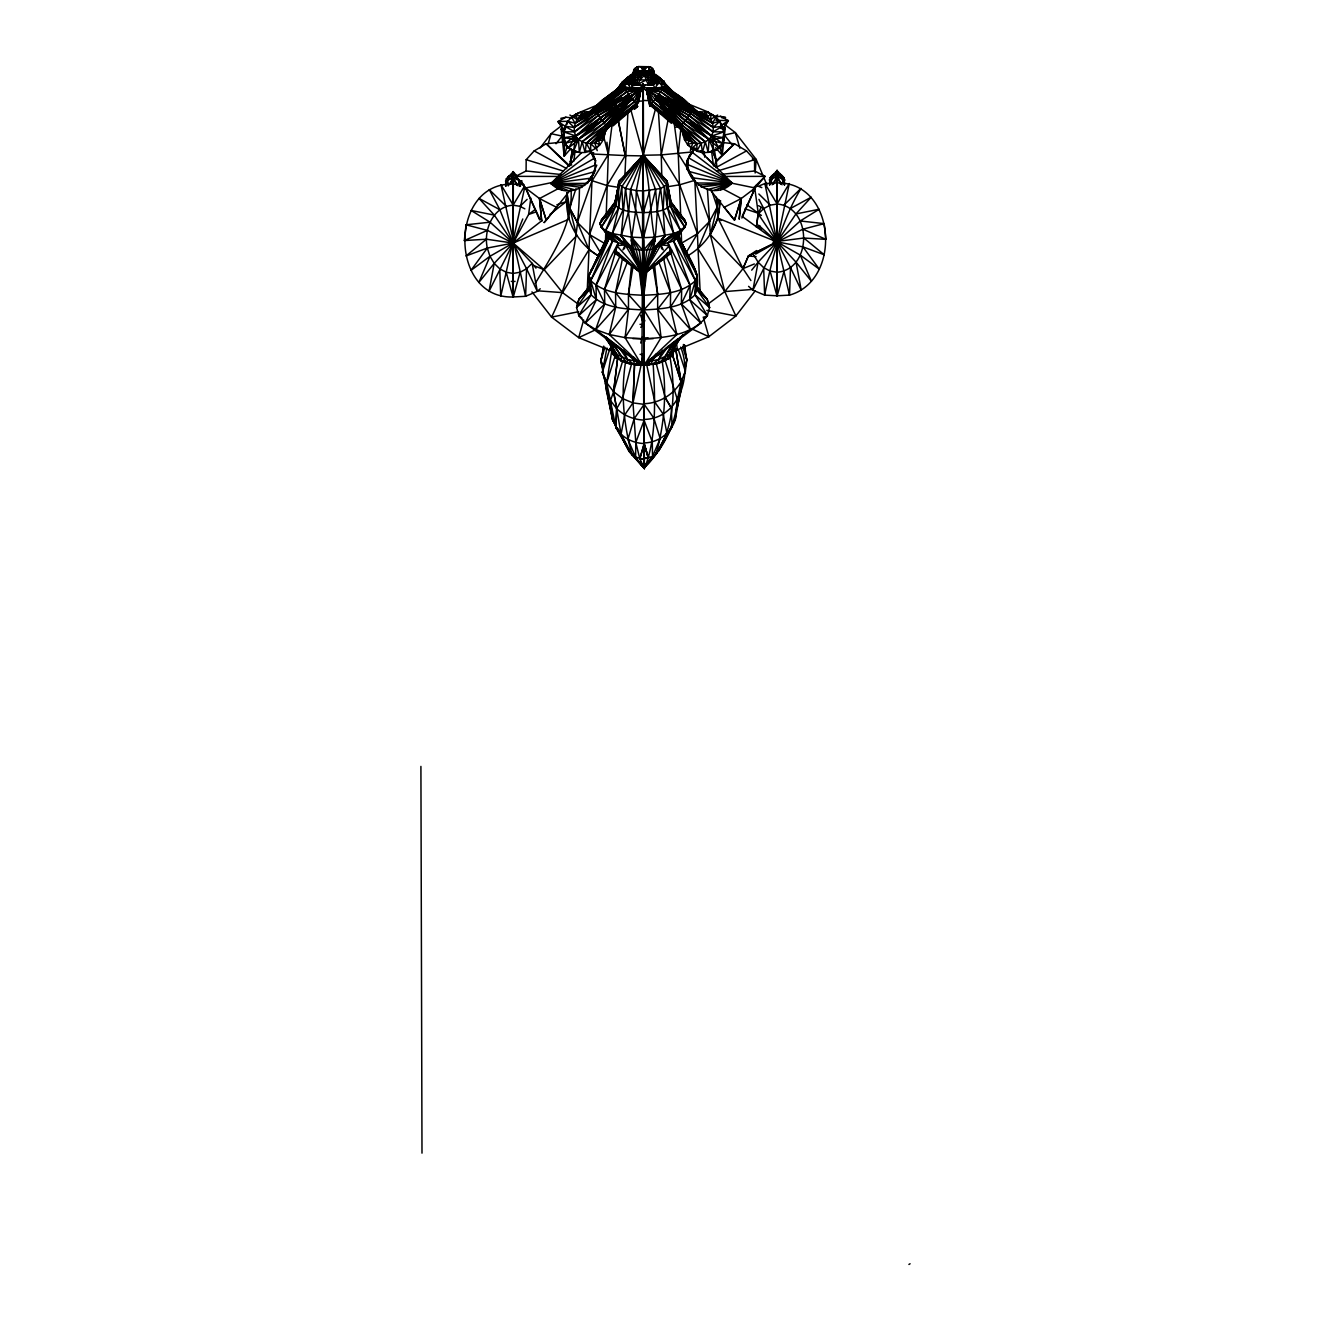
<?xml version="1.0" encoding="UTF-8"?>
<svg xmlns="http://www.w3.org/2000/svg" width="1331" height="1331" viewBox="0 0 1331 1331"><rect width="100%" height="100%" fill="white"/><g stroke="black" fill="none" stroke-linecap="round" stroke-linejoin="round"><path stroke-width="1.5" d="M641.642 464.652L643.905 467.863L652.539 456.483L652.273 441.809L643.771 419.431C678.96 419.132 692.619 375.275 680.657 347.141M603.742 346.093L600.863 360.884L612.593 419.864L629.264 451.525L644.337 468.545C656.865 438.864 655.168 397.32 653.138 363.613M640.743 327.276L643.954 324.764L640.594 315.164M656.449 84.951L658.462 82.955C657.032 68.929 634.172 67.448 627.933 79.361L627.65 82.955L629.663 84.951M513.067 296.979L513.317 184.144C448.88 181.648 448.68 299.076 513.067 296.979L506.196 272.239L524.88 186.656M513.317 183.761L513.333 171.649L506.429 178.836L505.564 185.974L508.143 183.312M513.101 278.329L513.101 281.69L511.287 281.373M748.571 286.348L752.93 290.158L764.643 295.116L776.955 295.798L777.204 182.946L764.876 183.528L759.851 185.625M777.204 182.563L777.237 170.468L770.333 177.639L769.468 184.776M655.584 108.693L643.073 155.278L625.537 188.486L631.543 237.168L639.279 250.145L642.424 274.003L614.639 249.812L615.122 253.289L642.424 274.003L629.896 247.15M576.606 307.577L578.869 299.442L590.032 285.816L578.869 299.442L576.573 307.494L578.769 315.563L585.291 323.084L641.908 365.293L642.757 212.611L636.351 190.583L643.039 155.278L642.84 83.487M559.436 188.004L539.504 198.552L546.176 220.197L556.508 207.303L539.504 198.552L525.562 187.987L515.646 176.358L526.094 171L526.178 159.703L534.18 150.902L546.209 143.781L564.045 141.901M619.264 253.289L615.122 253.289L620.229 255.702L622.442 258.73L642.424 274.003L625.271 244.887L612.609 240.994L601.313 227.285L614.839 203.477L619.431 180.7L643.056 155.261L666.715 180.733L671.29 203.51L670.358 205.872C662.988 212.078 652.539 212.145 643.372 212.644L643.056 155.278L661.257 154.895L692.819 151.9L691.987 147.824M666.881 253.323L671.007 253.323L665.916 255.718L663.703 258.763L643.722 274.02L656.2 248.298L656.2 246.069L673.536 241.027L684.833 227.318L670.325 201.147L684.8 220.081L686.28 223.691L684.833 227.318L680.574 230.679L673.785 233.574L654.602 237.201L646.866 250.178L643.722 274.02L671.506 249.845L671.007 253.323L643.722 274.02C660.01 248.248 653.82 217.136 660.609 188.52L643.073 155.311C650.942 183.395 649.245 212.511 655.135 240.894L654.602 237.201L643.522 237.683L643.522 190.915L660.609 188.52L666.798 184.893L667.58 182.813L643.073 155.278L625.869 174.361M637.848 460.559L644.337 468.545L635.602 457.182L635.802 442.508L632.99 402.91L634.538 364.361L632.99 402.811L624.738 414.889L621.078 434.239L629.264 451.525L644.337 468.545L644.054 355.36M717.891 146.244L712.102 135.995C707.826 141.951 699.856 145.079 692.785 142.716L664.884 111.721L655.102 95.333L722.966 143.748C717.492 152.133 705.863 154.23 696.828 151.168L696.928 143.548L666.215 111.421L655.102 95.333L673.469 100.524L710.621 119.457C714.747 125.68 713.782 134.198 709.14 139.871L722.317 143.266C729.538 128.425 715.096 108.976 698.609 112.237L704.249 114.2L710.621 119.457L717.642 115.032M597.22 150.636L594.757 142.716L601.479 137.908L604.84 132.984C603.725 149.754 581.198 158.655 568.736 147.841L575.425 135.995C579.717 141.951 587.67 145.079 594.757 142.716L622.658 111.721L632.425 95.333L614.506 103.086L574.227 127.46L564.96 126.245L563.678 137.642L565.226 143.266L578.386 139.871C569.485 130.039 576.024 113.767 588.934 112.237C569.934 108.343 555.41 133.998 568.104 148.34L640.361 88.595L622.858 87.131L589.6 112.02L610.28 94.9L607.136 99.592M612.027 348.922L606.703 382.679L606.553 391.098L612.593 419.864L629.264 451.525M624.871 176.025L627.933 111.588M513.167 242.991L489.974 256.284L470.974 270.376L487.312 248.048C483.286 230.28 492.853 206.238 513.267 205.207L500.988 184.726L525.612 296.297L513.284 296.963L513.034 184.111L523.299 184.593M572.846 154.313L572.946 150.536M633.523 73.488C632.358 65.701 639.545 73.039 638.015 68.846L633.689 72.423L634.721 73.97M564.643 137.975L564.178 156.193L570.783 148.59M637.982 71.159L638.031 68.946L630.195 76.416L632.907 76.266M605.489 241.926L605.771 231.86M606.187 215.755L608.3 154.496L612.193 123.75M677.828 234.755C685.132 253.872 704.415 272.938 695.032 294.817C681.954 308.16 661.474 308.975 643.921 309.907L661.074 337.675L644.237 365.326L643.056 155.328L664.419 186.839L667.58 208.069L673.785 233.574L660.875 244.904L643.722 274.02L665.916 255.718L681.655 289.459L681.372 303.934L690.456 329.572L644.237 365.326L646.25 362.065M587.27 289.975L592.129 177.123M646.733 362.198L644.237 365.326L700.855 323.117L689.757 299.725L690.14 285.366L673.536 241.027L676.98 238.465L686.28 223.691L671.29 203.51L666.715 180.733L643.073 155.278L618.566 182.78L618.566 208.035L612.36 233.541L625.271 244.887L624.455 248.83M522.784 218.966L513.167 243.041L526.594 268.779L525.612 296.297L537.308 291.323L540.22 288.794M742.182 216.404L777.071 241.893L790.514 267.614L789.516 295.116L777.204 295.798L776.955 182.946C835.585 181.299 842.989 280.042 789.516 295.116L777.088 241.909L789.283 183.528L776.988 204.009C812.426 206.738 812.526 269.311 777.138 272.239M662.039 351.301L644.237 365.326L676.897 334.547L670.408 307.178L681.655 289.459L668.046 243.224L680.574 230.679L670.358 205.872L666.798 184.893L643.073 155.278L619.348 184.859L625.537 188.486L636.351 190.583L635.519 212.294L631.144 241.027M627.517 447.782L615.87 427.6L616.652 408.667L613.608 391.68L617.717 357.54L613.608 391.68L610.463 400.548L612.593 419.864L615.671 424.988M605.472 382.962L606.57 391.098L610.48 400.548L616.669 408.667L621.095 434.239L615.87 427.6L616.669 408.667L613.591 391.68L622.808 360.468M579.467 187.688C578.952 232.11 571.282 277.031 551.566 317.111L578.702 337.641L610.23 350.502L613.458 348.04M570.167 165.526L572.164 150.436L569.951 165.443M642.923 71.807L648.264 84.901L658.412 81.973C652.423 76.982 643.106 80.376 637.848 84.901L627.65 82.955L628.997 77.847L633.922 73.305L635.869 74.952C643.206 75.568 653.105 72.373 658.18 79.378L658.462 82.955L648.264 84.901L631.709 84.934M633.573 356.858L634.238 364.561L641.908 365.043L640.926 361.483M664.419 186.839L663.137 209.965L664.918 235.803L655.784 248.797L643.722 274.02L647.914 269.627M653.222 338.656L644.088 338.756C666.415 337.725 692.919 334.796 707.377 315.597L695.032 294.817L695.447 280.608L676.98 238.465L678.128 235.737L695.398 270.409L697.228 275.55L695.447 280.608C682.021 293.702 661.507 294.317 643.838 295.266L645.335 270.842M571.115 190.4C572.763 225.105 552.398 254.837 535.212 283.453M693.351 111.754L700.173 113.085L699.823 111.97L707.842 116.413L692.553 110.573L673.336 100.507L655.102 95.333L665.417 111.787L679.409 128.009L687.162 118.209L709.074 139.322L708.192 152.366L716.311 149.937L722.966 143.748M719.206 199.949C721.086 223.275 706.678 245.087 686.829 256.334M633.356 72.373L633.589 74.103L633.939 69.328L637.582 66.716L636.584 67.099M643.821 442.924C658.113 442.84 671.539 432.874 675.383 419.015L671.306 425.87M590.182 278.046L589.334 289.526L591.114 294.783C604.191 308.143 624.655 308.942 642.207 309.89L625.071 337.641L641.908 365.293L595.689 329.539L585.291 323.084L596.371 299.691L596.005 285.333L612.609 240.994L605.655 231.544M755.126 172.98L756.191 159.421L735.344 132.618L724.18 124.149M627.65 82.955L628.997 77.847L634.621 74.004L642.474 73.355L640.594 71.591L637.083 79.66L637.848 84.901L631.609 85.833M643.289 84.069L643.505 155.91L630.528 189.767L628.781 211.379L621.211 235.77L630.362 248.764L642.557 250.211L631.543 237.168L612.36 233.541L605.572 230.646L601.313 227.285L599.882 223.691M625.637 361.3C620.712 392.512 623.54 424.389 632.025 454.736L635.619 457.182L644.287 459.345M701.67 151.069L696.828 151.168L687.578 144.58L684.517 139.722L686.047 137.908L679.525 127.56L664.635 111.238L655.102 95.333L673.519 101.905L712.501 123.251L715.978 117.045L711.07 113.95L710.621 119.457L673.669 101.023L655.102 95.333L664.884 111.721L679.525 127.56L689.109 140.803L682.753 134.215L682.687 132.984L686.047 137.908L692.785 142.716L690.323 150.636M581.564 152.699L550.984 183.462C569.518 202.911 602.161 180.833 593.975 156.259L590.931 151.584M739.237 219.182L741.217 198.552L755.143 187.987L765.059 176.358L754.61 171L721.984 174.261M739.187 218.717L741.217 198.552L721.286 188.004M680.79 129.39L678.228 153.731L680.69 214.973M682.57 380.034L675.366 419.015L677.412 399.683L681.089 381.781L685.365 371.266L678.394 349.853M631.46 266.2L628.448 294.55L628.498 309.175L625.071 337.641L642.058 338.723L632.924 338.623M646.833 462.805L643.888 467.896C662.572 449.778 675.499 425.903 677.412 399.683L664.868 359.686M486.414 239.214L464.336 240.562L466.066 224.806L490.041 222.177L513.15 243.057L487.312 248.048L466 255.968L486.414 239.214L513.15 243.091L499.874 209.732L489.259 189.601L506.329 206.338M643.888 467.747L641.858 464.353M722.201 127.443L725.229 128.209L722.234 155.294L715.612 147.691M575.425 135.995L573.761 150.786L579.351 152.366L571.232 149.937L564.577 143.748L640.793 89.36L639.246 99.01M653.554 72.49L649.212 68.962L649.278 71.159L653.554 72.49L653.155 69.578L649.994 66.766L638.63 66.55L634.954 68.33L633.423 72.606M650.693 67.099L649.694 66.716L652.556 68.28L653.804 70.726L653.072 75.9M695.68 274.236L695.398 270.409L678.128 235.737L697.244 275.517L695.032 294.817L709.556 307.528L707.377 315.597L704.132 318.142M625.537 188.486L621.211 235.77L630.362 248.764M784.691 184.776L783.826 177.639L778.868 174.128L776.921 170.468L776.955 182.563M618.566 182.78L615.787 205.839L605.572 230.646L618.1 243.19L604.49 289.426L604.773 303.901L595.689 329.539L609.249 334.514L625.071 337.641M573.844 161.101L575.009 151.584M643.838 295.266L646.866 270.925M685.349 371.266L686.813 359.969L684.4 344.779M662.039 360.535C667.13 391.713 664.452 423.624 656.116 454.004L652.523 456.483L643.871 458.679M658.412 81.973L657.115 77.847L653.604 74.952L643.638 73.355L645.518 71.591L649.029 79.66L648.264 84.901L654.187 79.893L653.671 74.469L652.19 73.305L650.243 74.952L651.741 79.644L648.264 84.901L652.356 84.918M675.366 419.015L676.264 412.36M530.819 198.086L528.607 214.457L513.3 242.791M610.214 350.502L611.029 344.613M761.515 229.015L756.424 226.802L758.254 213.243L754.527 186.639M760.151 226.852L756.424 226.802L758.237 213.243L760.816 208.019M653.92 72.39L653.138 75.551M700.339 151.135L732.1 183.079C713.566 202.528 680.94 180.45 689.125 155.877L694.732 148.257M566.507 199.683L567.106 195.773C563.878 219.715 578.103 244.155 598.651 256.084L589.034 249.629L577.338 222.36L569.668 208.118L566.989 192.829L566.224 201.647L550.152 214.191M720.57 200.632L717.975 218.234L710.288 234.639L724.779 291.589L735.877 316.013L708.857 336.693M620.179 89.643L620.679 86.399L626.136 78.795L630.545 74.969M645.535 158.406L643.073 155.278L621.727 186.806L618.566 208.035L605.572 230.646L625.271 244.887L622.908 249.929M643.189 71.807L637.848 84.901L627.7 81.973L628.997 77.847L632.441 74.469L635.935 73.588M633.323 264.636L628.448 294.55L642.207 309.89M722.101 144.597L723.931 131.852L723.698 140.304L719.439 148.34L655.102 95.333L672.105 100.723M709.14 139.871L723.848 137.642L711.569 136.061L687.545 117.877L669.992 107.595L673.469 100.524L692.553 110.573L704.249 114.2L705.596 112.237L707.809 116.379L711.07 113.95M661.69 248.864L660.875 244.904L669.327 245.686L643.722 274.02L652.523 249.679L654.602 237.201L643.588 250.245L655.784 248.797L664.918 235.803L657.364 211.413L655.617 189.801L643.073 155.328L633.19 167.756M718.474 199.484L717.176 207.137L717.991 218.234L742.997 268.612L750.9 280.558M619.348 184.859L615.787 205.839L601.313 227.285L618.1 243.19L596.005 285.333L604.773 303.901L585.291 323.084M643.588 354.712L643.871 467.896C674.301 440.428 676.78 394.425 669.909 356.725M582.013 318.109L578.769 315.563L591.114 294.783L590.681 280.575L612.609 240.994L609.165 238.432L599.865 223.675L614.839 203.477L619.431 180.7L621.893 178.77M564.211 131.403L563.429 135.795L565.442 144.597M556.824 204.841L566.241 201.647L567.006 192.829L568.919 219.216L513.184 243.091L494.2 263.372L489.026 291.356L513.2 243.024L542.1 220.48M638.364 102.62L640.793 89.36L629.879 97.296L640.361 88.794L623.091 87.413L595.539 107.828M758.936 199.384L763.761 208.534L777.071 241.876L758.104 262.174L752.93 290.158L777.071 241.909L764.876 183.528L777.154 204.009L770.233 205.157L763.761 208.534L759.602 212.594M605.206 380.932L602.361 372.164L606.936 347.973M638.381 67.798L638.63 66.55M627.933 79.361L631.526 75.834L629.63 79.161L632.441 74.469M668.345 118.625L661.257 154.895L661.806 177.372M720.587 189.684L732.1 183.079L689.275 171.516L686.28 164.778L687.112 160.519L694.998 148.107M613.125 125.846L636.95 105.399L641.076 89.16L634.355 101.705L616.203 117.61M638.398 102.62L640.993 89.41M678.76 399.2L676.847 408.783L681.272 390.199L681.073 381.781L675.932 350.103L681.073 381.781C673.32 394.908 658.995 403.393 643.738 403.709L653.82 418.067L660.176 438.565L652.523 456.483M679.509 395.374L681.439 385.79M619.431 180.7L614.839 203.477L615.787 205.839C623.158 212.062 633.606 212.111 642.757 212.611M622.442 258.73L615.554 292.57L615.737 307.145L609.249 334.514L641.908 365.293L639.895 362.032M603.775 347.291L600.863 360.884L602.178 366.907M684.683 370.001L686.813 359.969L683.402 344.479M635.619 457.182L627.883 439.313L634.138 418.783L644.154 404.358L632.99 402.91L643.605 353.264M632.974 402.91L622.542 398.585L631.609 363.712M631.243 77.298L627.65 80.991L628.315 83.969L637.848 84.901L629.912 80.392L631.926 79.893L635.869 74.952L634.371 79.644L637.848 84.901L628.482 81.091L629.912 80.392L630.761 76.549L635.869 74.952L638.131 71.807L641.326 71.807M655.617 189.801L643.522 237.683M645.053 268.147L643.722 274.02L646.234 270.792M499.741 268.812L506.196 272.239L500.739 296.314L499.741 268.812L494.2 263.372L489.974 256.284L487.312 248.048M595.439 111.105L596.338 107.179C605.904 94.684 621.527 88.894 631.144 76.166L622.259 82.223L613.475 94.418M783.926 205.157L800.996 188.403C781.447 221.096 772.096 258.147 764.643 295.116L763.645 267.614L758.104 262.174L753.862 255.103M640.71 343.015L642.058 337.292M638.447 92.172L640.793 89.36L636.95 105.399L608.716 127.46L635.835 103.801L641.076 89.16L638.764 98.161M639.346 95.366L640.793 89.36L632.641 99.259L625.104 105.815M664.751 111.471L679.525 127.56L689.109 140.803M566.923 124.315L567.688 121.188L575.042 123.251L614.024 101.905L632.425 95.333L622.658 111.721L608.017 127.56L598.418 140.803L604.773 134.215L603.625 134.265L606.67 128.009M754.361 263.971L742.981 268.612L710.288 234.639L717.193 207.137L716.311 197.287M637.848 84.901L631.926 79.893L633.107 75.568L635.852 72.39L639.396 72.107M634.737 69.595L633.822 72.19M602.194 226.819L599.865 223.675L615.82 201.114L616.819 197.387M513.284 296.963L520.155 272.223L526.594 268.779L532.134 263.338L513.167 243.074L544.196 269.744L562.547 292.62L578.453 304.3M777.204 295.798L784.075 271.058M583.66 319.972L578.686 337.641L595.506 329.822M548.289 143.465L551.084 133.699L562.198 125.181M644.254 443.572L639.812 458.729L644.32 468.396M505.863 186.257L507.56 180.267L506.495 183.928L505.58 181.066L513.217 177.855L516.661 185.242M769.767 185.059L771.464 179.069L770.399 182.73L769.468 179.868L777.071 176.607L780.681 184.277M643.372 212.644L649.794 190.616M644.254 443.423L639.812 458.729L644.287 459.245L639.812 458.729L635.802 442.458L644.204 420.08C633.972 419.814 624.106 415.754 616.652 408.667L622.559 398.585L613.591 391.68L606.703 382.679L602.361 372.164L609.848 348.705M604.94 347.275L600.863 360.884L602.743 364.178M562.497 190.067L550.984 183.462L594.658 165.26L595.539 162.349M567.073 146.643L564.178 156.193L561.166 129.107L565.725 127.959M741.217 198.552L734.546 220.197L724.197 207.303L741.217 198.552L734.429 220.064L709.922 189.468M627.7 81.973L628.997 77.847M615.887 427.6L606.703 382.679L615.371 355.194M643.855 458.596L648.347 458.047L643.971 442.907L648.347 458.014M683.685 376.523L685.365 371.266M506.512 184.942L509.44 175.825L511.387 175.326L506.429 178.836L508.009 184.826M770.416 183.745L773.344 174.627L775.291 174.128L777.237 170.468L775.59 174.544M534.679 265.934L544.196 269.744L576.706 235.587L569.651 208.118L575.874 188.902M645.602 268.213L643.722 274.02L655.983 248.032L664.918 235.803L652.523 249.679M782.478 175.842L780.781 174.627L776.938 176.79L784.691 179.868L783.759 182.73L782.695 179.069L784.392 185.059M653.671 74.087L658.762 77.597L653.637 74.17L653.538 72.406L649.212 68.846M782.595 181.282L783.826 177.639L776.921 170.468L778.568 174.544M571.648 165.144L570.367 161.533L571.615 157.923M644.853 320.338L643.522 324.232L643.289 241.094M714.331 165.959L716.178 160.535L714.331 149.455M639.545 92.954L640.793 89.36L638.947 92.871M590.565 286.032L589.334 289.526L576.573 307.494L591.114 294.783L588.884 275.484L608.317 234.722M600.963 253.506L589.55 234.572L577.338 222.36L591.862 181.182L608.3 154.496L606.936 142.251M643.638 71.042L644.154 69.578L643.123 69.578L644.986 68.33L642.307 68.33L646.051 67.365L641.226 67.365L643.638 71.042L647.315 66.766L639.978 66.75M634.122 69.578L633.706 72.49M653.854 72.606C654.686 68.596 648.33 68.33 649.278 72.406M649.445 72.54L649.861 70.011M637.349 71.641L637.765 70.543M578.869 299.442L589.334 289.526L588.884 275.484L608.017 235.703L609.165 238.432L590.681 280.575L596.371 299.691L578.769 315.563M570.383 161.517L574.21 151.218M627.716 261.175L615.554 292.57L628.498 309.175L609.249 334.514M679.525 127.56L664.818 111.604L679.792 127.759L696.928 143.548L691.837 148.506L687.578 144.58L689.075 140.787L684.517 139.722L682.753 134.215L683.918 134.265M578.386 139.871L563.678 137.642L575.974 136.061L599.998 117.877L617.534 107.595L614.073 100.524L632.425 95.333L622.126 111.787L608.134 128.009L600.364 118.209L578.469 139.322L573.761 150.786L567.505 147.292M603.043 248.315L608.433 234.855M511.836 175.393L513.333 171.649M648.347 262.573L643.722 274.02L649.894 249.978L654.602 237.201L655.002 241.061M599.865 223.675L601.346 220.064L615.82 201.114M519.706 186.407L522.002 180.883M662.522 350.186L658.679 359.453L659.045 363.197L644.237 365.077L651.708 360.817L658.679 359.453L669.243 354.479L682.903 334.63M707.327 189.668L732.1 183.079L688.443 164.878L687.112 160.519L691.92 152.083L732.1 183.079L713.948 190.549M636.9 71.225L637.416 70.011M519.722 183.495L520.77 181.033L513.017 177.971L518.108 185.874M489.974 256.284L478.844 282.471L494.2 263.372M679.326 232.942L676.98 238.465L697.244 275.517M707.327 304.549L724.779 291.589L742.997 268.612L748.388 255.985L756.574 250.561M783.643 182.33L784.691 179.868M742.981 268.612L748.388 255.985L802.909 229.198L824.188 223.625L825.919 239.364L803.841 238.033L773.378 241.893L777.071 241.909L759.319 215.572M741.883 218.051L755.143 187.987L729.321 182.663M653.704 251.659L643.722 274.02L654.919 249.662M575.025 117.145L576.456 113.95L579.734 116.379L581.946 112.237L583.294 114.2L592.295 112.22M621.81 256.999L642.424 274.003L629.929 248.265L612.36 233.541L623.008 209.932L621.727 186.806M633.473 84.036L631.227 88.977L627.284 82.921L631.144 76.166M742.448 215.622L755.143 187.987L752.215 190.766M658.862 450.776L675.383 419.015M620.229 255.702L604.49 289.426L615.737 307.145L595.689 329.539M640.793 270.809L642.291 295.232C624.638 294.284 604.124 293.669 590.681 280.575L588.884 275.484L608.001 235.687M510.588 183.445L513.317 177.988L509.474 175.825L507.776 177.023M773.477 184.277L777.221 176.79L773.378 174.627L771.681 175.842L770.333 177.639L771.564 181.282M628.482 81.091L630.761 76.549M569.901 115.032L576.922 119.457L614.073 100.524L632.425 95.333L621.311 111.421L590.615 143.548L595.706 148.506L599.948 144.58L598.451 140.787L603.026 139.722L601.479 137.908L605.721 129.723M640.793 89.36L634.355 101.705L621.61 111.205M656.116 454.004L666.947 433.44L672.122 426.769L671.24 407.852L665.317 397.803L656.067 362.98M640.144 159.487L642.091 155.877M595.306 159.354L591.164 152.466L550.984 183.462L591.263 178.088L593.876 173.296M588.884 275.484L609.165 238.432L606.82 232.925M591.263 178.088L595.556 170.301M696.828 151.168L701.204 143.232L667.23 110.639L655.102 95.333L669.26 100.757M672.554 343.065L664.668 357.29L659.045 363.197L647.748 364.844L651.009 364.212M719.439 148.34L722.317 143.266M672.138 426.769L660.592 447.033L655.451 453.455M680.557 336.909L672.122 351.201L669.859 358.106L659.045 363.197L644.237 365.077L647.964 363.729M686.13 252.69L697.444 233.707L694.815 180.317L679.692 184.793L667.929 186.673M524.331 186.407L513.084 205.174L520.005 206.322L524.863 208.851M614.889 92.854L622.276 82.223L628.282 77.048M630.694 109.342L643.505 155.91L625.287 155.577L618 119.341L625.287 155.577L607.003 185.558L589.55 234.572L605.455 243.939M589.034 249.629L562.531 292.62L536.692 290.74M593.343 173.629L587.221 183.395L550.984 183.462L593.759 158.639L595.972 160.885M601.479 137.908L606.936 129.29M592.461 175.093L587.221 183.395L591.546 176.574M680.041 337.375L665.167 360.984L655.052 363.296M623.89 108.676L632.425 95.333L613.874 101.023L579.7 116.413L587.703 111.97L587.37 113.085L592.478 112.087M645.618 85.101L642.873 87.596L654.952 88.345L658.862 82.256L652.34 72.889M508.242 185.907L513.317 177.988L506.429 178.836L507.677 182.53M772.08 184.809L777.221 176.79L770.333 177.639M668.179 346.226L658.679 359.453L651.907 364.594L651.708 360.817L656.083 354.113M629.912 80.392L632.508 74.952M653.088 75.268L656.283 76.266L653.438 73.188L645.518 70.726L653.438 73.288L656.283 76.266L649.794 72.922L653.438 73.588L656.283 76.266M595.057 109.674L598.168 105.049L623.108 87.43L640.627 88.578L626.768 91.822L610.047 103.003M681.472 336.261L669.243 354.479L669.859 358.106L662.738 360.368M790.381 208.534L811.228 197.204L795.938 213.942L777.088 241.876L796.054 262.174L811.411 281.29L800.28 255.103L777.088 241.909L717.991 218.234L721.435 220.48M715.995 120.289L728.373 120.639L722.666 128.974L728.373 120.639L720.47 116.329L714.631 116.978M650.809 457.947L643.871 467.896L652.889 456.666M619.847 359.204L616.27 358.072L613.341 354.728L612.343 351.134L613.541 349.421L616.27 358.072L627.101 363.163L634.238 364.561L627.467 359.42L617.967 346.193M593.077 111.804L598.168 105.049L592.328 113.068M593.094 111.787L596.338 107.179L623.091 87.413L640.361 88.595L623.873 88.345L596.338 107.179L591.463 112.935L623.873 88.345L640.627 88.578L625.121 89.859L595.256 109.924L596.338 107.179L593.959 110.54M650.21 105.931L656.749 96.647L647.898 90.175M614.606 93.07L622.276 82.223L626.851 78.978M677.945 338.823L664.668 357.29L665.167 360.984L659.494 362.099M598.418 140.803L606.82 129.223M624.638 106.064L632.425 95.333L615.438 100.723M586.821 182.347L584.542 185.458L550.984 183.462L569.136 190.932M682.803 228.416L673.536 241.027L695.447 280.608L689.757 299.725L707.377 315.597L703.899 317.427M722.849 131.42L725.229 128.209L721.202 128.258M665.417 111.787L670.807 106.53L685.282 120.822L709.074 139.322L713.765 150.786L708.192 152.366L705.347 141.785L668.395 109.525L655.102 95.333L692.153 111.837L713.3 127.46L722.583 126.245L723.066 129.689M655.784 248.797L656.233 247.167L665.001 240.928L657.963 245.037M661.208 240.678L664.918 235.803L654.519 249.263M540.103 147.957L551.084 133.699L562.098 136.095L556.009 143.748M755.342 290.674L735.843 316.013L706.794 310.373M626.918 98.012L632.425 95.333L619.148 109.525L582.179 141.785L585.108 152.499L586.322 143.232L606.886 126.828L632.425 95.333L618.283 100.757M660.675 103.003L655.102 95.333L672.255 104.483L712.983 131.836L723.931 131.852L711.569 136.061L685.498 120.372L692.969 110.34L673.669 101.023M544.229 222.66L570.783 189.468M751.699 270.143L758.104 262.174M611.212 207.985L601.346 220.064L605.655 216.687M613.691 204.957L616.153 201.946M607.418 126.462L608.017 127.56L622.658 111.721L621.311 111.421L594.757 142.716L599.948 144.58M652.373 93.07L649.628 90.824L656.799 96.581L664.718 87.097L689.375 105.049L696.063 112.935L663.67 88.345L647.165 88.595L648.264 89.693M664.086 87.863L664.718 87.097L689.375 105.049L694.749 112.203M621.311 111.421L620.296 110.639L605.638 125.297L582.179 141.785L579.351 152.366L578.469 139.322L602.261 120.822L616.719 106.53L619.148 109.525L605.638 125.297L586.322 143.232L590.698 151.168L585.873 151.069M638.215 269.594L642.424 274.003L633.623 249.646L621.211 235.77L629.929 248.265L629.929 246.035M627.084 101.505L632.425 95.333L596.554 113.451L574.543 131.836L563.595 131.852L575.974 136.061L602.045 120.372L594.574 110.34L595.889 111.421M631.926 79.893L639.878 79.927L647.981 71.807L654.187 79.893M622.392 88.495L627.3 82.921C613.574 90.791 601.196 101.023 589.633 111.821L602.876 99.609L610.28 94.9M585.457 291.938L590.365 286.348M622.126 111.787L607.751 127.759L590.615 143.548L590.698 151.168M643.921 309.907L657.697 294.584L654.469 264.204M656.532 354.129L644.237 365.326L649.644 359.353M617.484 117.178L608.017 127.56L622.775 111.471M620.196 114.2L622.808 110.357M634.371 79.644L638.863 74.736L635.852 72.39M599.998 117.877L632.425 95.333L617.917 108.11L604.058 123.251L578.469 139.322M602.876 99.609L593.859 109.242L597.503 107.894M544.046 222.393L546.276 220.081L539.504 198.552L541.667 221.245M777.221 176.79L783.826 177.639M753.413 188.054L765.059 176.358L724.114 176.457M570.55 163.78L573.312 161.018M651.708 358.488L644.237 365.326L651.608 358.022M620.08 114L622.891 111.238M715.962 161.999L734.512 143.781L746.525 150.902L754.527 159.703L754.61 171M520.005 206.322L527.126 199.334M637.083 79.66L641.891 74.969L638.131 71.807M721.003 125.879L719.855 121.188L713.3 127.46L673.037 103.086M644.237 365.326L651.325 358.588M632.907 74.719L630.079 76.266L632.907 73.188L640.843 70.726L636.567 71.691L630.079 76.266L632.907 75.468L632.907 73.188L636.567 71.525L643.172 70.343L653.438 73.188L653.438 75.468M691.638 111.421L692.969 110.34L707.842 116.413M619.847 86.199L625.603 80.842M715.562 161.517L734.512 143.781L722.617 142.533M575.974 136.061L598.118 115.514L615.288 104.483M629.53 98.012L632.425 95.333M638.88 92.205L643.289 88.179L639.146 84.435M795.938 213.942L819.164 209.25L800.214 220.979L777.088 241.876L802.942 246.867L824.255 254.787L803.841 238.033M652.506 73.97C656.266 72.107 647.398 68.879 649.345 72.822L649.212 68.962M590.748 270.376L593.426 267.997M628.714 76.632L615.587 90.907L610.264 94.9L618.017 92.005M660.609 188.52L663.137 209.965L673.785 233.574L655.767 247.782M637.665 106.397L634.538 109.009L637.665 106.397L630.794 96.647L639.645 90.175M602.261 120.822L617.917 108.11M653.987 84.335L648.264 84.901L656.2 80.392L650.26 72.39L647.249 74.736L651.741 79.644M622.342 99.243L628.681 94.118L640.361 88.794L623.873 88.345L628.016 88.495M639.279 89.693L630.744 96.581L622.858 87.131L600.564 103.685M607.984 99.542L611.012 97.113M617.052 92.272L623.108 87.43L640.361 88.595M615.854 100.441L626.768 91.822L640.361 88.794L634.188 88.645M665.284 348.739L678.228 338.54M656.2 248.032L660.592 244.621L656.233 247.167M604.524 105.748L625.121 89.859M632.907 74.087L630.079 76.266L636.567 71.525L646.483 70.876L646.483 72.456L639.862 71.608L632.907 73.588M613.558 120.805L635.835 103.801M535.062 209.583L528.607 214.457L536.143 211.895M624.389 105.265L632.641 99.259M675.898 96.398L675.932 95.649A3.211 0.865 29.2 0 0 671.606 93.037M664.202 240.379L673.785 233.574M771.681 175.842L775.291 174.128M626.818 78.712L623.424 81.025L626.818 78.729M630.212 76.449L633.606 74.17M618.749 100.807L628.681 94.118M720.687 125.663L728.373 120.639M678.211 233.574L681.605 243.14L697.444 233.707L679.692 184.793L661.257 154.895L658.363 110.922M607.801 104.417L614.606 100.424L594.974 110.573L579.7 116.413M722.583 126.245L712.983 131.836L690.989 113.451L672.255 104.483M908.907 1264.45L910.088 1263.768M755.659 254.088L777.071 241.909L758.57 225.172M513.217 177.855L516.861 175.792L513.001 171.632L513.034 183.745M563.678 129.789L558.038 121.554L565.925 117.228L571.781 117.877L578.07 113.019L600.281 103.818M715.812 167.639L746.525 150.902M614.34 100.474L594.974 110.573L614.073 100.524L594.974 110.573L583.294 114.2M594.974 110.573L614.207 100.507M616.32 106.031L598.118 115.514L574.543 131.836L564.96 126.245L566.157 127.443M613.874 101.023L576.922 119.457L576.456 113.95L571.565 117.045L575.042 123.251L594.707 110.789L614.024 101.905M634.654 71.225L635.769 70.876M635.386 91.107L640.361 88.794L634.671 89.21M614.506 103.086L595.39 111.837L574.227 127.46L567.688 121.188M720.038 147.292L713.765 150.786L712.102 135.995M464.336 240.562L487.346 230.396L513.15 243.074L494.317 215.123L479.027 198.402L499.874 209.732M636.567 71.691L632.907 73.288L643.172 70.343L653.438 73.288L643.172 70.543L639.862 70.876L639.862 72.456L646.483 71.608L653.438 73.588L649.794 71.691M703.234 317.094L708.874 336.693L677.396 349.737L673.419 350.269M648.264 84.901L657.63 81.091L657.115 77.847M687.578 144.58L692.785 142.716L666.215 111.421M717.209 171.1L754.527 159.703M719.855 121.188L712.501 123.251L692.819 110.789L673.519 101.905M648.147 364.012L644.237 365.077L649.977 363.945M665.899 359.187L669.859 358.106L672.804 354.745L673.802 351.168L673.087 347.707L672.804 354.745L673.087 347.707L673.802 351.168L672.771 347.574L673.785 351.201L672.604 349.454M575.757 190.05L550.984 183.462L593.809 171.899L596.804 165.16L594.658 165.26M644.553 70.56L646.483 71.059L639.862 71.059L641.792 70.56M648.28 99.01L646.55 89.41L652.223 93.27M634.571 90.125L640.361 88.794M560.817 118.343L565.925 117.228M539.637 219.881L525.562 187.987L553.363 182.247M578.669 311.687L551.566 317.111L531.967 291.888M773.078 242.658L777.054 241.893L773.378 240.079M513.234 273.404L520.155 272.223M513.25 281.656L515.064 281.357M639.862 71.059L646.483 71.059L643.172 70.343L643.172 72.074M756.424 226.802L760.3 226.22M639.862 71.608L646.483 71.608M701.154 187.089L732.1 183.079L689.342 158.256M721.202 128.658L725.229 128.209M652.456 88.578L664.435 87.43L689.375 105.049L695.215 113.068M625.271 244.887L616.819 245.653L642.424 274.003L641.542 270.077M682.504 106.364L660.775 91.822L647.165 88.595L664.685 87.131M656.799 96.581L647.182 88.794L664.452 87.413L686.962 103.685M752.581 289.409L724.763 291.589L698.026 248.747L697.427 233.707L709.573 221.412L717.193 207.137L712.118 191.78M668.794 100.807L658.862 94.118L647.182 88.794L663.67 88.345L691.205 107.179L692.27 109.924L662.405 89.859L647.165 88.595L664.452 87.413L691.205 107.179L694.466 111.804M637.25 88.578L643.289 88.179M647.165 88.595L664.435 87.43L668.961 91.057M647.964 361.05L651.708 360.817M721.552 117.694L725.595 117.444L720.47 116.329M698.542 185.076L732.1 183.079L691.821 177.705L686.68 168.371L689.275 171.516M637.799 101.206L643.339 100.99M675.898 127.127L679.925 126.977M563.745 129.872L558.038 121.554L568.354 121.254M659.51 88.495L663.62 88.395M645.468 458.047L648.347 458.047L643.805 442.774M644.786 71.807L647.981 71.807M639.878 79.927L646.25 79.927M644.088 337.991L648.147 337.991M732.1 183.079L695.863 183.013L691.538 176.191M773.411 241.893L777.071 241.909L748.388 255.985L756.075 256.633M558.654 176.457L515.646 176.358L524.381 185.125M563.562 132.318L561.166 129.107L565.209 129.157M592.495 153.997L625.287 155.577M642.906 100.424L650.293 100.674M636.351 190.583L642.623 190.882L642.623 237.65L631.543 237.168L631.626 249.23L642.424 274.003L638.664 269.128M686.28 164.778L688.443 164.878M691.771 148.473L695.581 148.739M646.716 72.107L650.26 72.39M526.094 171L560.767 174.461M752.314 158.988L756.191 159.421L767.005 185.142M800.214 220.979L824.188 223.625M561.166 129.107L565.193 129.556M513.017 177.971L518.192 178.587M639.995 324.315L643.971 324.814M640.061 354.329L644.038 354.828L643.738 239.647M644.088 443.556C635.553 443.29 627.383 440.029 621.078 434.239L632.025 454.736M550.984 183.462L581.93 187.471M651.508 70.892L653.754 73.504M618.782 187.388L607.003 185.558L588.518 179.535M763.645 267.614L770.083 271.058L777.005 272.239M506.196 272.239L513.117 273.437M609.415 340.47L627.101 363.163L641.908 365.043L634.438 360.784L627.467 359.42L616.902 354.445L604.324 336.261M626.651 362.065L620.961 360.951L606.104 337.342M636.168 363.912L641.908 365.043L637.998 363.979M635.137 364.178L638.398 364.81L627.101 363.163L627.467 359.42L623.623 350.169M494.317 215.123L471.091 210.448L490.041 222.177M589.966 152L593.726 152.766M693.434 111.821L704.249 114.2M647.182 88.794L660.775 91.822L671.689 100.441M631.094 363.263L620.961 360.951L621.477 357.257L613.591 343.032M514.947 175.293L516.91 175.792L514.947 175.293L513.001 171.632L514.515 175.376M466.066 224.806L487.346 230.396M778.868 174.128L780.781 174.627M654.869 77.298L656.2 77.647L653.671 74.469L656.183 77.631M620.246 359.154L616.27 358.072L616.902 354.445L605.771 337.891M526.178 159.703L563.495 171.1M745.044 208.834L758.254 213.243L761.382 215.439M679.525 97.462L683.369 98.81L698.143 112.303L665.467 85.7L654.952 75.518L659.993 78.13L655.551 74.336M670.109 92.005C682.321 94.451 688.144 106.314 698.143 112.303L689.475 105.415M756.124 185.358L761.798 187.621M687.828 103.751L708.242 112.07M802.909 229.198L825.919 239.364M692.004 328.973L708.874 336.693M660.609 98.012L655.102 95.333L659.111 99.958M673.203 100.474L692.553 110.573L672.937 100.424L679.742 104.417M685.282 120.822L655.102 95.333L671.207 106.031L689.425 115.514L711.569 136.061M758.554 205.706L763.761 208.534M534.18 150.902L566.707 168.621M612.343 351.134L613.059 347.674L610.946 344.263M654.586 75.834L658.18 79.361L658.462 82.955M628.448 246.285L625.537 244.588L629.929 248.015M709.074 139.322L683.485 123.251L669.609 108.11M558.038 121.554L565.708 126.561M676.531 97.113L679.542 99.542C673.719 91.856 666.581 85.284 659.976 78.13C665.866 90.425 680.357 93.752 688.06 104.267M612.36 233.541L620.346 239.214M625.137 242.625L628.332 244.887L621.144 240.911L628.448 246.102M671.207 106.031L687.545 117.877M671.423 123.301L650.576 105.399L646.55 89.41L649.877 106.397L646.733 89.36L656.749 96.647M681.422 129.373L650.576 105.399L646.733 89.36L654.902 99.259L661.507 104.068M800.28 255.103L819.297 269.178L802.942 246.867M664.335 110.024L653.188 101.705L646.467 89.16L648.363 98.727L646.55 89.41M746.941 204.791L758.254 213.243M674.168 347.291L677.396 349.737L676.298 341.901M708.225 112.07L716.228 118.11M648.763 98.161L646.467 89.16L651.708 103.801L670.791 118.376M662.405 89.859L684.6 106.962M680.49 216.72L684.8 220.081L669.992 201.979M606.287 337.242L641.908 365.293L638.148 360.601M658.862 94.118L665.201 99.243M657.398 75.967L659.993 78.13M660.825 78.962L669.377 89.244M654.902 99.259L662.439 105.815M651.708 103.801L678.81 127.46M671.34 117.61L653.188 101.705L646.733 89.36L648.679 97.363M642.873 87.596L647.315 91.606M632.691 356.891L641.908 365.293L637.848 360.817M632.94 357.091L641.908 365.293L634.521 357.989M653.604 74.952L657.63 81.091M569.518 165.61L546.209 143.781L569.036 166.209M709.539 307.611L707.277 299.458L696.812 289.559L709.556 307.528L707.277 299.458L696.196 285.832M633.406 357.224L641.908 365.293M619.148 109.525L620.296 110.639M644.221 74.969L649.029 79.66M758.853 193.993L770.233 205.157M700.855 323.117L681.372 303.934L690.14 285.366L668.046 243.224L684.833 227.318L670.358 205.872L667.58 182.813M664.635 111.238L671.673 118.143M564.577 143.748L568.736 147.841M707.027 157.873L712.534 163.397M666.116 111.821L671.722 117.677M690.456 329.572L670.408 307.178L670.591 292.604L663.703 258.763M665.018 89.194L658.845 82.256L665.5 85.7L665.999 88.944M659.976 78.13L670.591 90.192M696.995 287.779L707.277 299.458M668.395 109.525L681.905 125.297L705.347 141.785L702.419 152.499L701.204 143.232L680.64 126.828L667.23 110.639M627.65 80.991L629.413 84.136M631.376 452.573L633.989 455.768M535.977 268.13L532.134 263.338L537.308 291.323L526.594 268.779M731.684 144.214L724.33 135.063L735.361 132.618L739.87 148.207M650.476 164.661L652.955 167.773M631.626 249.23L621.211 235.77L627.417 243.889M676.897 334.547L657.647 309.208L657.697 294.584L652.822 264.669M666.299 85.5L670.042 90.458M697.261 287.363L700.672 291.955M691.704 175.742L693.983 178.853M671.057 203.793L673.419 207.037M670.325 201.147L686.28 223.691M639.679 461.94L644.337 468.545L643.938 467.381M689.375 105.049L693.501 111.222M632.242 357.44L634.438 360.784M776.938 176.79L782.079 184.809M690.623 174.71L695.863 183.013L689.741 173.246M693.8 178.653L678.228 153.731L673.902 120.955M663.853 81.524L665.483 84.169M617.684 428.399L619.747 431.826M665.3 397.803L671.24 407.852M605.588 336.876L614.024 351.184L613.341 354.728L613.142 349.986M640.377 461.774L644.32 468.545L642.64 464.935M654.952 75.518L658.828 82.239M565.226 143.266L568.104 148.34M689.208 172.914L691.821 177.705M569.651 208.118L577.338 222.36M682.653 131.37L686.047 137.908M680.108 126.462L683.152 132.701M790.514 267.614L801.229 290.158L796.054 262.174M630.145 248.015L642.424 274.003L636.235 249.945L631.543 237.168L633.623 249.646M652.656 83.404L654.968 88.345M663.237 249.962L660.875 244.904L680.574 230.679L667.58 208.069L666.798 184.893M630.362 247.749L642.424 274.003L639.912 266.25M525.562 187.987L539.953 219.299M630.761 247.899L642.424 274.003L636.251 258.73M769.468 179.868L770.516 182.33M505.58 181.066L506.629 183.512M685.315 348.689L684.284 344.696M591.164 152.466L593.759 158.639M602.377 372.164L606.72 382.679M678.477 236.818L681.555 244.505M658.429 261.209L670.591 292.604L657.647 309.208L661.074 337.675M712.301 150.253L716.178 160.535L716.86 166.408M649.511 70.543L649.927 71.658M694.815 180.317L709.573 221.412L710.305 234.639M714.298 155.145L716.194 160.552M646.733 89.36L648.63 94.751M715.928 116.995L717.176 120.605M780.815 174.627L783.743 183.745M518.657 181.266L519.839 184.926M682.67 346.409L686.813 359.969M719.339 145.744L722.234 155.294L721.968 145.179M520.471 186.224L518.774 180.251L519.839 183.894L520.77 181.033L521.07 183.478M642.623 237.65L630.528 189.767M770.083 271.058L776.955 295.798M652.523 69.595L653.088 71.658M603.808 137.06L608.3 154.496M644.088 337.325L644.986 341.135M691.205 107.179L692.087 111.105M655.351 76.549L656.2 80.392M646.633 364.478L654.885 402.195L663.204 414.107L666.947 433.44M652.972 70.011L653.454 72.19M648.663 66.567L648.912 67.814M605.588 382.846L607.552 392.412M608.317 396.239L611.461 411.562M666.715 180.733L669.609 197.071M711.503 150.636L713.466 165.843M628.149 82.622L628.315 83.969M639.03 268.879L642.291 295.232M539.504 198.552L541.717 220.73M704.166 151.468L704.748 157.224M707.377 188.786L709.573 221.412L698.026 248.747L700.222 293.119M681.123 229.065L681.605 243.14M420.912 766.406L421.994 1153.145M610.313 97.512A3.344 0.915 -29.6 0 1 609.947 96.564A3.344 0.915 -29.6 0 1 612.809 94.534M613.558 94.218A3.344 0.915 -29.6 0 1 614.24 93.985M672.92 94.717A3.211 0.865 29.2 0 1 675.932 95.649M657.963 82.622L657.797 83.969L658.462 80.991L657.963 82.622M663.836 81.008L661.823 80.376L663.82 81.008M681.089 381.781L671.673 352.416L681.073 381.781"/></g></svg>
